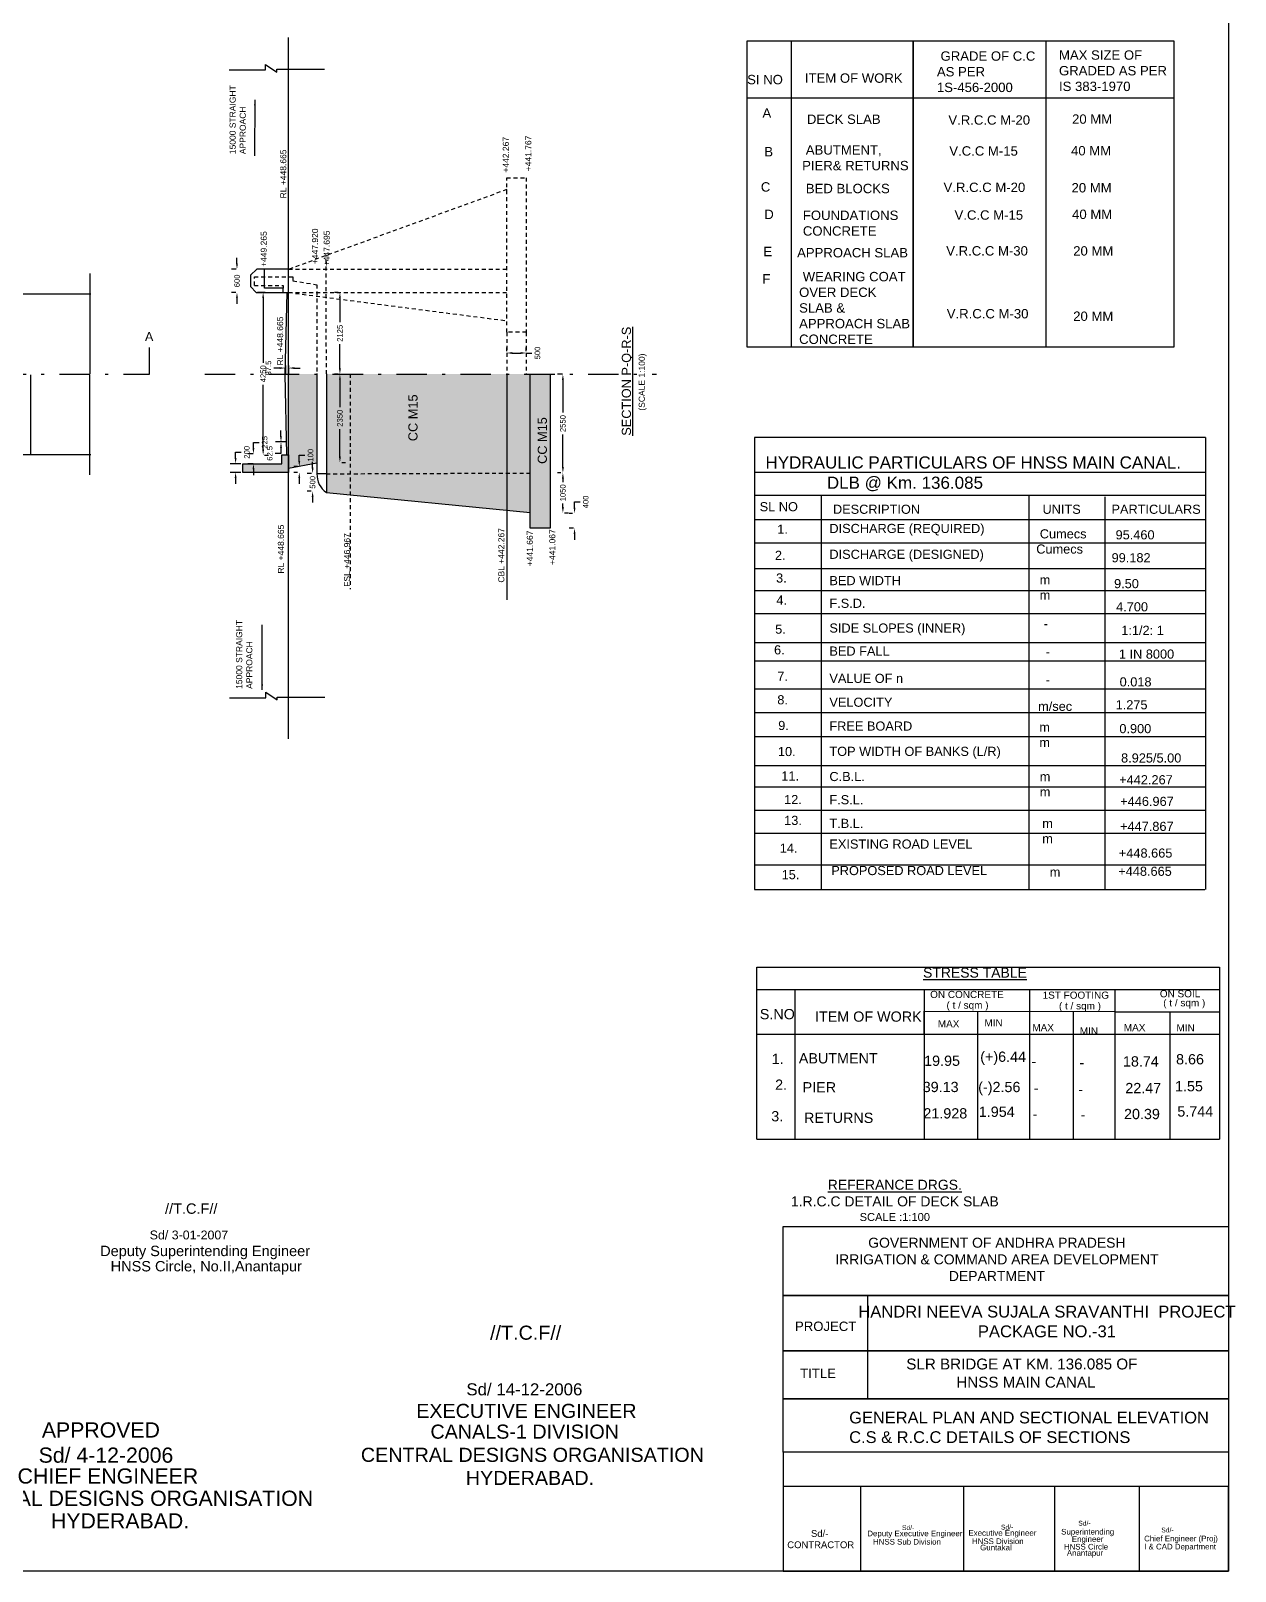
# Model space of a CAD drawing. Header units: inches. Extents: x 326 to 450, y 282 to 479.
# Drawn here: x 392.3 to 431.9, y 282.5 to 333.1 of the extents above; entities that cross this region are included whole.
import ezdxf

# ---------------------------------------------------------------- set-up
doc = ezdxf.new("R2010")
doc.units = ezdxf.units.IN
doc.header["$MEASUREMENT"] = 0
doc.linetypes.add('DASHDOT', pattern=[1, 0.5, -0.25, 0, -0.25])
doc.linetypes.add('HIDDEN', pattern=[9.525, 6.35, -3.175])
for name, color, linetype in [('DIMENSION', 7, 'Continuous'), ('DRAWING', 7, 'Continuous'), ('HATCH', 7, 'Continuous'), ('TEXT', 7, 'Continuous')]:
    doc.layers.add(name, color=color, linetype=linetype)
doc.styles.get("Standard").update_dxf_attribs({"font": 'arial.ttf'})
doc.dimstyles.get("Standard").update_dxf_attribs({"dimtxt": 0.18, "dimasz": 0.1875, "dimexe": 0.18, "dimexo": 0.0625, "dimgap": 0.09, "dimtad": 0, "dimtih": 1, "dimtoh": 1, "dimdec": 4, "dimzin": 0, "dimdsep": 46, "dimtxsty": 'Standard', "dimcen": 0.09, "dimadec": 0, "dimazin": 0, "dimtfac": 1, "dimtdec": 4, "dimtofl": 0, "dimtmove": 0, "dimatfit": 3, "dimfxl": 1, "dimtolj": 1, "dimtzin": 0, "dimarcsym": 0})

# ---------------------------------------------------------------- blocks, each defined once
blk = doc.blocks.new('*D55')
at = {"layer": 'Defpoints', "color": 0, "ltscale": 0.02, "transparency": 16777216}
for p in [(409.821, 318.608), (409.821, 318.608), (409.813, 317.292)]:
    blk.add_point(p, dxfattribs=at)
at = {"layer": 'DIMENSION', "color": 0, "lineweight": -2, "ltscale": 0.02, "transparency": 16777216}
for p, q in [((409.759, 318.608), (409.641, 318.608)), ((409.821, 318.42), (409.821, 318.3)), ((409.821, 317.479), (409.821, 317.6)), ((409.876, 317.292), (410.001, 317.292))]:
    blk.add_line(p, q, dxfattribs=at)
at = {"layer": 'DIMENSION', "color": 0, "ltscale": 0.02, "transparency": 16777216}
for points in [[(409.79, 318.42), (409.853, 318.42), (409.821, 318.608)], [(409.79, 317.479), (409.853, 317.479), (409.821, 317.292)]]:
    blk.add_solid(points, dxfattribs=at)
at = {"layer": 'DIMENSION', "color": 0, "ltscale": 0.02, "transparency": 16777216, "insert": (409.821, 317.95), "char_height": 0.18, "attachment_point": 5, "rotation": 90}
blk.add_mtext('\\A1;1050', dxfattribs=at)
blk = doc.blocks.new('*D56')
at = {"layer": 'Defpoints', "color": 0, "ltscale": 0.02, "transparency": 16777216}
for p in [(409.821, 321.848), (409.871, 321.848), (409.821, 318.608)]:
    blk.add_point(p, dxfattribs=at)
at = {"layer": 'DIMENSION', "color": 0, "lineweight": -2, "ltscale": 0.02, "transparency": 16777216}
for p, q in [((409.809, 321.848), (409.641, 321.848)), ((409.821, 321.66), (409.821, 320.588)), ((409.821, 318.795), (409.821, 319.868)), ((409.759, 318.608), (409.641, 318.608))]:
    blk.add_line(p, q, dxfattribs=at)
at = {"layer": 'DIMENSION', "color": 0, "ltscale": 0.02, "transparency": 16777216}
for points in [[(409.79, 321.66), (409.853, 321.66), (409.821, 321.848)], [(409.79, 318.795), (409.853, 318.795), (409.821, 318.608)]]:
    blk.add_solid(points, dxfattribs=at)
at = {"layer": 'DIMENSION', "color": 0, "ltscale": 0.02, "transparency": 16777216, "insert": (409.821, 320.228), "char_height": 0.18, "attachment_point": 5, "rotation": 90}
blk.add_mtext('\\A1;2550', dxfattribs=at)
blk = doc.blocks.new('*D57')
at = {"layer": 'Defpoints', "color": 0, "ltscale": 0.02, "transparency": 16777216}
for p in [(410.204, 317.275), (410.204, 317.275), (410.229, 316.784)]:
    blk.add_point(p, dxfattribs=at)
at = {"layer": 'DIMENSION', "color": 0, "lineweight": -2, "ltscale": 0.02, "transparency": 16777216}
for p, q in [((410.142, 317.275), (410.024, 317.275)), ((410.204, 317.462), (410.204, 317.65)), ((410.204, 317.65), (410.392, 317.65)), ((410.167, 316.784), (410.024, 316.784)), ((410.204, 316.597), (410.204, 316.409))]:
    blk.add_line(p, q, dxfattribs=at)
at = {"layer": 'DIMENSION', "color": 0, "ltscale": 0.02, "transparency": 16777216}
for points in [[(410.173, 317.462), (410.235, 317.462), (410.204, 317.275)], [(410.173, 316.597), (410.235, 316.597), (410.204, 316.784)]]:
    blk.add_solid(points, dxfattribs=at)
at = {"layer": 'DIMENSION', "color": 0, "ltscale": 0.02, "transparency": 16777216, "insert": (410.573, 317.65), "char_height": 0.18, "attachment_point": 5, "rotation": 90}
blk.add_mtext('\\A1;400', dxfattribs=at)
blk = doc.blocks.new('*D61')
at = {"layer": 'Defpoints', "color": 0, "ltscale": 0.02, "transparency": 16777216}
for p in [(407.975, 322.549), (408.617, 322.549), (408.617, 322.549)]:
    blk.add_point(p, dxfattribs=at)
at = {"layer": 'DIMENSION', "color": 0, "lineweight": -2, "ltscale": 0.02, "transparency": 16777216}
for p, q in [((407.975, 322.611), (407.975, 322.729)), ((408.163, 322.549), (408.43, 322.549)), ((408.617, 322.611), (408.617, 322.729)), ((408.617, 322.549), (408.805, 322.549))]:
    blk.add_line(p, q, dxfattribs=at)
at = {"layer": 'DIMENSION', "color": 0, "ltscale": 0.02, "transparency": 16777216}
for points in [[(408.163, 322.58), (408.163, 322.518), (407.975, 322.549)], [(408.43, 322.58), (408.43, 322.518), (408.617, 322.549)]]:
    blk.add_solid(points, dxfattribs=at)
at = {"layer": 'DIMENSION', "color": 0, "ltscale": 0.02, "transparency": 16777216, "insert": (408.986, 322.549), "char_height": 0.18, "attachment_point": 5, "rotation": 90}
blk.add_mtext('\\A1;500', dxfattribs=at)
blk = doc.blocks.new('*D62')
at = {"layer": 'Defpoints', "color": 0, "ltscale": 0.02, "transparency": 16777216}
for p in [(402.491, 324.54), (402.491, 324.54), (402.491, 321.856)]:
    blk.add_point(p, dxfattribs=at)
at = {"layer": 'DIMENSION', "color": 0, "lineweight": -2, "ltscale": 0.02, "transparency": 16777216}
for p, q in [((402.429, 324.54), (402.311, 324.54)), ((402.491, 324.353), (402.491, 323.559)), ((402.491, 322.043), (402.491, 322.837)), ((402.429, 321.856), (402.311, 321.856))]:
    blk.add_line(p, q, dxfattribs=at)
at = {"layer": 'DIMENSION', "color": 0, "ltscale": 0.02, "transparency": 16777216}
for points in [[(402.46, 324.353), (402.522, 324.353), (402.491, 324.54)], [(402.46, 322.043), (402.522, 322.043), (402.491, 321.856)]]:
    blk.add_solid(points, dxfattribs=at)
at = {"layer": 'DIMENSION', "color": 0, "ltscale": 0.02, "transparency": 16777216, "insert": (402.491, 323.198), "char_height": 0.18, "attachment_point": 5, "rotation": 90}
blk.add_mtext('\\A1;2125', dxfattribs=at)
blk = doc.blocks.new('*D58')
at = {"layer": 'Defpoints', "color": 0, "ltscale": 0.02, "transparency": 16777216}
for p in [(402.491, 321.856), (402.491, 321.856), (402.49, 318.951)]:
    blk.add_point(p, dxfattribs=at)
at = {"layer": 'DIMENSION', "color": 0, "lineweight": -2, "ltscale": 0.02, "transparency": 16777216}
for p, q in [((402.429, 321.856), (402.311, 321.856)), ((402.491, 321.668), (402.491, 320.763)), ((402.491, 319.138), (402.491, 320.043)), ((402.553, 318.951), (402.671, 318.951))]:
    blk.add_line(p, q, dxfattribs=at)
at = {"layer": 'DIMENSION', "color": 0, "ltscale": 0.02, "transparency": 16777216}
for points in [[(402.46, 321.668), (402.522, 321.668), (402.491, 321.856)], [(402.46, 319.138), (402.522, 319.138), (402.491, 318.951)]]:
    blk.add_solid(points, dxfattribs=at)
at = {"layer": 'DIMENSION', "color": 0, "ltscale": 0.02, "transparency": 16777216, "insert": (402.491, 320.403), "char_height": 0.18, "attachment_point": 5, "rotation": 90}
blk.add_mtext('\\A1;2350', dxfattribs=at)
blk = doc.blocks.new('*D59')
at = {"layer": 'Defpoints', "color": 0, "ltscale": 0.02, "transparency": 16777216}
for p in [(401.593, 318.591), (401.616, 318.591), (401.61, 318.002)]:
    blk.add_point(p, dxfattribs=at)
at = {"layer": 'DIMENSION', "color": 0, "lineweight": -2, "ltscale": 0.02, "transparency": 16777216}
for p, q in [((401.593, 318.779), (401.593, 318.966)), ((401.554, 318.591), (401.413, 318.591)), ((401.548, 318.002), (401.413, 318.002)), ((401.593, 317.814), (401.593, 317.627))]:
    blk.add_line(p, q, dxfattribs=at)
at = {"layer": 'DIMENSION', "color": 0, "ltscale": 0.02, "transparency": 16777216}
for points in [[(401.562, 318.779), (401.624, 318.779), (401.593, 318.591)], [(401.562, 317.814), (401.624, 317.814), (401.593, 318.002)]]:
    blk.add_solid(points, dxfattribs=at)
at = {"layer": 'DIMENSION', "color": 0, "ltscale": 0.02, "transparency": 16777216, "insert": (401.593, 318.296), "char_height": 0.18, "attachment_point": 5, "rotation": 90}
blk.add_mtext('\\A1;500', dxfattribs=at)
blk = doc.blocks.new('*D63')
at = {"layer": 'Defpoints', "color": 0, "ltscale": 0.02, "transparency": 16777216}
for p in [(401.155, 318.811), (401.155, 318.811), (401.155, 318.623)]:
    blk.add_point(p, dxfattribs=at)
at = {"layer": 'DIMENSION', "color": 0, "lineweight": -2, "ltscale": 0.02, "transparency": 16777216}
for p, q in [((401.155, 318.998), (401.155, 319.186)), ((401.155, 319.186), (401.343, 319.186)), ((401.093, 318.811), (400.975, 318.811)), ((401.093, 318.623), (400.975, 318.623)), ((401.155, 318.436), (401.155, 318.248))]:
    blk.add_line(p, q, dxfattribs=at)
at = {"layer": 'DIMENSION', "color": 0, "ltscale": 0.02, "transparency": 16777216}
for points in [[(401.124, 318.998), (401.186, 318.998), (401.155, 318.811)], [(401.124, 318.436), (401.186, 318.436), (401.155, 318.623)]]:
    blk.add_solid(points, dxfattribs=at)
at = {"layer": 'DIMENSION', "color": 0, "ltscale": 0.02, "transparency": 16777216, "insert": (401.525, 319.186), "char_height": 0.18, "attachment_point": 5, "rotation": 90}
blk.add_mtext('\\A1;100', dxfattribs=at)
blk = doc.blocks.new('*D64')
at = {"layer": 'Defpoints', "color": 0, "ltscale": 0.02, "transparency": 16777216}
for p in [(399.648, 319.234), (399.699, 319.234), (399.706, 318.909)]:
    blk.add_point(p, dxfattribs=at)
at = {"layer": 'DIMENSION', "color": 0, "lineweight": -2, "ltscale": 0.02, "transparency": 16777216}
for p, q in [((399.636, 319.234), (399.468, 319.234)), ((399.648, 319.422), (399.648, 319.609)), ((399.648, 319.609), (399.836, 319.609)), ((399.643, 318.909), (399.468, 318.909)), ((399.648, 318.721), (399.648, 318.534))]:
    blk.add_line(p, q, dxfattribs=at)
at = {"layer": 'DIMENSION', "color": 0, "ltscale": 0.02, "transparency": 16777216}
for points in [[(399.617, 319.422), (399.679, 319.422), (399.648, 319.234)], [(399.617, 318.721), (399.679, 318.721), (399.648, 318.909)]]:
    blk.add_solid(points, dxfattribs=at)
at = {"layer": 'DIMENSION', "color": 0, "ltscale": 0.02, "transparency": 16777216, "insert": (400.017, 319.609), "char_height": 0.18, "attachment_point": 5, "rotation": 90}
blk.add_mtext('\\A1;225', dxfattribs=at)
blk = doc.blocks.new('*D65')
at = {"layer": 'Defpoints', "color": 0, "ltscale": 0.02, "transparency": 16777216}
for p in [(399.062, 318.909), (399.299, 318.909), (399.299, 318.623)]:
    blk.add_point(p, dxfattribs=at)
at = {"layer": 'DIMENSION', "color": 0, "lineweight": -2, "ltscale": 0.02, "transparency": 16777216}
for p, q in [((399.062, 319.096), (399.062, 319.284)), ((399.062, 319.284), (399.249, 319.284)), ((399.236, 318.909), (398.882, 318.909)), ((399.236, 318.623), (398.882, 318.623)), ((399.062, 318.436), (399.062, 318.248))]:
    blk.add_line(p, q, dxfattribs=at)
at = {"layer": 'DIMENSION', "color": 0, "ltscale": 0.02, "transparency": 16777216}
for points in [[(399.031, 319.096), (399.093, 319.096), (399.062, 318.909)], [(399.031, 318.436), (399.093, 318.436), (399.062, 318.623)]]:
    blk.add_solid(points, dxfattribs=at)
at = {"layer": 'DIMENSION', "color": 0, "ltscale": 0.02, "transparency": 16777216, "insert": (399.431, 319.284), "char_height": 0.18, "attachment_point": 5, "rotation": 90}
blk.add_mtext('\\A1;200', dxfattribs=at)
blk = doc.blocks.new('*D66')
at = {"layer": 'Defpoints', "color": 0, "ltscale": 0.02, "transparency": 16777216}
for p in [(399.967, 324.54), (400.101, 324.54), (399.946, 319.192)]:
    blk.add_point(p, dxfattribs=at)
at = {"layer": 'DIMENSION', "color": 0, "lineweight": -2, "ltscale": 0.02, "transparency": 16777216}
for p, q in [((400.038, 324.54), (399.787, 324.54)), ((399.967, 324.353), (399.967, 322.228)), ((399.967, 319.379), (399.967, 321.504)), ((400.008, 319.192), (400.147, 319.192))]:
    blk.add_line(p, q, dxfattribs=at)
at = {"layer": 'DIMENSION', "color": 0, "ltscale": 0.02, "transparency": 16777216}
for points in [[(399.936, 324.353), (399.999, 324.353), (399.967, 324.54)], [(399.936, 319.379), (399.999, 319.379), (399.967, 319.192)]]:
    blk.add_solid(points, dxfattribs=at)
at = {"layer": 'DIMENSION', "color": 0, "ltscale": 0.02, "transparency": 16777216, "insert": (399.967, 321.866), "char_height": 0.18, "attachment_point": 5, "rotation": 90}
blk.add_mtext('\\A1;4250', dxfattribs=at)
blk = doc.blocks.new('*D60')
at = {"layer": 'Defpoints', "color": 0, "ltscale": 0.02, "transparency": 16777216}
for p in [(399.107, 325.302), (399.147, 325.302), (399.131, 324.54)]:
    blk.add_point(p, dxfattribs=at)
at = {"layer": 'DIMENSION', "color": 0, "lineweight": -2, "ltscale": 0.02, "transparency": 16777216}
for p, q in [((399.085, 325.302), (398.927, 325.302)), ((399.107, 325.49), (399.107, 325.677)), ((399.069, 324.54), (398.927, 324.54)), ((399.107, 324.353), (399.107, 324.165))]:
    blk.add_line(p, q, dxfattribs=at)
at = {"layer": 'DIMENSION', "color": 0, "ltscale": 0.02, "transparency": 16777216}
for points in [[(399.076, 325.49), (399.138, 325.49), (399.107, 325.302)], [(399.076, 324.353), (399.138, 324.353), (399.107, 324.54)]]:
    blk.add_solid(points, dxfattribs=at)
at = {"layer": 'DIMENSION', "color": 0, "ltscale": 0.02, "transparency": 16777216, "insert": (399.107, 324.921), "char_height": 0.18, "attachment_point": 5, "rotation": 90}
blk.add_mtext('\\A1;600', dxfattribs=at)
blk = doc.blocks.new('*D67')
at = {"layer": 'Defpoints', "color": 0, "ltscale": 0.02, "transparency": 16777216}
for p in [(400.554, 319.624), (400.737, 319.624), (400.805, 319.625)]:
    blk.add_point(p, dxfattribs=at)
at = {"layer": 'DIMENSION', "color": 0, "lineweight": -2, "ltscale": 0.02, "transparency": 16777216}
for p, q in [((400.554, 319.812), (400.554, 320)), ((400.554, 319.249), (400.366, 319.249)), ((400.742, 319.625), (400.374, 319.625)), ((400.675, 319.624), (400.374, 319.624)), ((400.554, 319.436), (400.554, 319.249))]:
    blk.add_line(p, q, dxfattribs=at)
at = {"layer": 'DIMENSION', "color": 0, "ltscale": 0.02, "transparency": 16777216}
for points in [[(400.523, 319.812), (400.585, 319.812), (400.554, 319.625)], [(400.523, 319.436), (400.585, 319.436), (400.554, 319.624)]]:
    blk.add_solid(points, dxfattribs=at)
at = {"layer": 'DIMENSION', "color": 0, "ltscale": 0.02, "transparency": 16777216, "insert": (400.184, 319.249), "char_height": 0.18, "attachment_point": 5, "rotation": 90}
blk.add_mtext('\\A1;62.5', dxfattribs=at)
blk = doc.blocks.new('*D68')
at = {"layer": 'Defpoints', "color": 0, "ltscale": 0.02, "transparency": 16777216}
for p in [(400.699, 322.198), (400.699, 322.054), (400.805, 322.205)]:
    blk.add_point(p, dxfattribs=at)
at = {"layer": 'DIMENSION', "color": 0, "lineweight": -2, "ltscale": 0.02, "transparency": 16777216}
for p, q in [((400.511, 322.054), (400.324, 322.054)), ((400.699, 322.136), (400.699, 321.874)), ((400.805, 322.143), (400.805, 321.874)), ((400.992, 322.054), (401.18, 322.054))]:
    blk.add_line(p, q, dxfattribs=at)
at = {"layer": 'DIMENSION', "color": 0, "ltscale": 0.02, "transparency": 16777216}
for points in [[(400.511, 322.085), (400.511, 322.023), (400.699, 322.054)], [(400.992, 322.085), (400.992, 322.023), (400.805, 322.054)]]:
    blk.add_solid(points, dxfattribs=at)
at = {"layer": 'DIMENSION', "color": 0, "ltscale": 0.02, "transparency": 16777216, "insert": (400.142, 322.054), "char_height": 0.18, "attachment_point": 5, "rotation": 90}
blk.add_mtext('\\A1;87.5', dxfattribs=at)

msp = doc.modelspace()

# ---------------------------------------------------------------- hatches: boundary and pattern name
at = {"layer": 'HATCH', "ltscale": 0.02}
h = msp.add_hatch(dxfattribs=at)
h.set_pattern_fill('AR-CONC', color=0, scale=0.05, angle=90, style=0)
h.set_pattern_definition([(140, (738.67106, -425.21562), (0.03137607, 0.35863009), [0.0375, -0.4125]), (85, (738.67106, -425.2156), (-0.37609607, -0.06937567), [0.03, -0.33]), (190.4514, (738.67368, -425.18573), (-0.34471977, 0.28925469), [0.0318701, -0.35057106]), (136.1842, (738.57106, -425.2156), (0.0827595, 0.53362052), [0.05625, -0.61875]), (186.6356, (738.57796, -425.17115), (-0.48705894, 0.46733135), [0.04780514, -0.5258565]), (81.1842, (738.57106, -425.2156), (-0.4870593, 0.46733097), [0.045, -0.495]), (111, (738.59606, -425.16562), (0.20130945, 0.29845353), [0.0375, -0.4125]), (56, (738.59606, -425.1656), (-0.36257502, 0.12165767), [0.03, -0.33]), (161.4514, (738.61284, -425.14074), (-0.16126525, 0.42011131), [0.0318701, -0.35057106]), (127.5, (738.67106, -425.21562), (-0.166446927, 0.006079928), [0, -0.326, 0, -0.335, 0, -0.33125]), (97.5, (738.67106, -425.21562), (-0.197205856, 0.13153477), [0, -0.191, 0, -0.3185, 0, -0.12625]), (57.5, (738.67106, -425.32712), (0.011277436, 0.266911218), [0, -0.125, 0, -0.39, 0, -0.5175]), (47.5, (738.67106, -425.37712), (-0.05005249, 0.291593085), [0, -0.1625, 0, -0.259, 0, -0.3675])])
h.paths.add_polyline_path([(400.80456, 321.85587), (400.80456, 318.766), (401.73329, 318.93934), (401.73329, 321.85587)])
h.paths.add_polyline_path([(400.58336, 319.20384), (400.58336, 318.90863), (399.29882, 318.90863), (399.29882, 318.62337), (400.80456, 318.62337), (400.80456, 318.90863), (400.80456, 319.20384)])
h.paths.add_polyline_path([(402.04508, 321.85587), (402.04508, 318.57574), (402.83194, 318.57882), (402.83194, 321.85587)])
h.paths.add_polyline_path([(402.83194, 321.85587), (402.83194, 318.57882), (407.97543, 318.59893), (407.97543, 321.85587)])
h.paths.add_polyline_path([(402.83194, 318.57882), (402.83194, 317.88114), (407.97543, 317.37446), (407.97543, 318.59893)])
h.paths.add_polyline_path([(402.04508, 318.57574), (402.04508, 317.95865), (402.83194, 317.88114), (402.83194, 318.57882)])
h.paths.add_polyline_path([(407.97543, 318.59893), (407.97543, 317.37446), (408.74677, 317.29847), (408.74677, 318.60195)])
h.paths.add_polyline_path([(407.97543, 321.85587), (407.97543, 318.59893), (408.74677, 318.60195), (408.74677, 321.85587)])
h.paths.add_polyline_path([(408.74677, 321.85103), (408.74677, 316.78414), (409.40302, 316.78414), (409.40302, 321.85103)])
h.paths.add_polyline_path([(404.66647, 319.61179), (404.66783, 321.26117), (405.12826, 321.2608), (405.12691, 319.61141)], flags=24)
h.paths.add_polyline_path([(408.91865, 318.86404), (408.92, 320.51343), (409.38044, 320.51305), (409.37909, 318.86366)], flags=24)

# ---------------------------------------------------------------- linework, layer by layer
at = {"layer": 'DIMENSION', "ltscale": 0.02}
for points in [[(415.87846, 332.81895), (429.90863, 332.81895), (429.90863, 322.74442), (415.87846, 322.74442)], [(417.33175, 332.81895), (421.3315, 332.81895), (421.3315, 322.74442), (417.33175, 322.74442)], [(421.3315, 332.81895), (425.69553, 332.81895), (425.69553, 322.74442), (421.3315, 322.74442)], [(415.87846, 330.93858), (429.90863, 330.93858), (429.90863, 322.74442), (415.87846, 322.74442)]]:
    msp.add_lwpolyline(points, close=True, dxfattribs=at)
at = {"layer": 'DRAWING', "ltscale": 0.02}
for points in [[(400.80456, 309.86267), (400.80456, 332.92909)], [(398.85004, 331.86009), (400.04206, 331.86009), (400.04206, 332.03611), (400.4193, 331.78714), (400.4193, 331.88157), (401.98545, 331.88157)], [(399.55454, 325.1079), (399.76211, 325.30205)], [(399.73768, 324.54006), (400.80456, 324.54006), (400.80456, 325.30205), (399.76211, 325.30205)], [(400.62357, 324.54006), (400.62357, 324.67957), (400.00935, 324.67957), (400.00935, 325.30205)], [(394.26473, 325.16876), (394.26473, 321.86258)], [(399.55454, 325.1079), (399.55454, 324.73722)], [(390.95811, 324.49274), (394.30001, 324.49274)], [(399.73768, 324.54006), (399.55454, 324.73722)], [(400.74542, 319.20384), (400.69357, 321.85587), (400.76195, 324.54006)], [(392.33001, 319.21485), (392.33001, 321.83204)], [(394.26473, 318.53884), (394.26473, 321.84501)], [(401.73329, 321.87062), (401.73329, 318.57574)], [(402.04508, 321.85904), (402.04508, 318.57552), (401.73329, 318.57574)], [(407.97543, 321.86444), (407.97543, 314.43445)], [(390.95811, 319.21485), (394.30001, 319.21485)], [(400.58336, 318.90863), (400.58336, 319.20384), (400.80456, 319.20384), (400.80456, 318.90863)], [(400.80456, 318.90863), (400.80456, 318.62337), (399.29882, 318.62337), (399.29882, 318.90863), (400.58336, 318.90863)], [(400.80456, 318.766), (401.73329, 318.93934)], [(402.04508, 318.57552), (402.04508, 317.95865), (408.74677, 317.29847)], [(398.85969, 311.21247), (400.0517, 311.21247), (400.0517, 311.38849), (400.42894, 311.13952), (400.42894, 311.23395), (401.99509, 311.23395)]]:
    msp.add_lwpolyline(points, dxfattribs=at)
at = {"layer": 'DRAWING', "linetype": 'HIDDEN', "ltscale": 0.02}
msp.add_lwpolyline([(407.97543, 323.23344), (407.97543, 328.31285), (408.61702, 328.31285), (408.61702, 323.23344)], close=True, dxfattribs=at)
for points in [[(407.97543, 327.92287), (400.80456, 325.30205)], [(400.80456, 325.30205), (407.97543, 325.30205)], [(402.04508, 321.85904), (402.04284, 325.75462)], [(399.6778, 324.77251), (399.6778, 325.05793), (400.94767, 325.05793), (400.94767, 324.92315), (401.73329, 324.79543), (401.73329, 321.87062)], [(399.6778, 324.77251), (400.62357, 324.77251), (400.62357, 324.67957)], [(400.80456, 324.54006), (407.98169, 324.54006)], [(400.80456, 324.54006), (407.97543, 323.60985)], [(407.97543, 323.23344), (407.97543, 321.86444)], [(408.61702, 323.23344), (408.61702, 321.86444)], [(402.83194, 321.85587), (402.83194, 314.78225)], [(402.04508, 318.57574), (408.74677, 318.60195)]]:
    msp.add_lwpolyline(points, dxfattribs=at)
at = {"layer": 'DRAWING', "linetype": 'DASHDOT', "ltscale": 2}
for points in [[(326.07146, 322.31462), (326.07146, 321.8538), (396.2285, 321.8538), (396.2285, 322.73088)], [(398.05243, 321.85587), (412.89636, 321.85587)]]:
    msp.add_lwpolyline(points, dxfattribs=at)
at = {"layer": 'DRAWING', "ltscale": 0.02}
msp.add_lwpolyline([(408.74677, 316.78414), (408.74677, 321.85103), (409.40302, 321.85103), (409.40302, 316.78414)], close=True, dxfattribs=at)
msp.add_arc((402.48584, 318.56866), 0.75258, 179.460864, 234.149485, dxfattribs=at)
at = {"layer": 'HATCH', "ltscale": 0.02}
for points in [[(416.19395, 302.35052), (431.4056, 302.35052)], [(425.16399, 301.6191), (425.16399, 296.69278)], [(427.9648, 301.6191), (427.9648, 296.69278)], [(427.9648, 301.6191), (427.9648, 296.69278)], [(423.45312, 300.90283), (423.45312, 296.69278)], [(426.59933, 300.89147), (426.59933, 296.69503)], [(429.77252, 300.87941), (429.77252, 296.69278)], [(416.19395, 296.69278), (427.9648, 296.69278)], [(427.9648, 296.69278), (431.4056, 296.69278)], [(417.06566, 286.39645), (417.06566, 285.26902)]]:
    msp.add_lwpolyline(points, dxfattribs=at)
at = {"layer": 'TEXT', "ltscale": 0.02}
for points in [[(325.59584, 356.84996), (431.69822, 356.84996), (431.69822, 282.48208), (325.59584, 282.48208)], [(417.06566, 293.82287), (431.69822, 293.82287), (431.69822, 291.55099), (417.06566, 291.55099)], [(417.06566, 291.55099), (431.69822, 291.55099), (431.69822, 289.72644), (417.06566, 289.72644)], [(417.06566, 291.55099), (419.83717, 291.55099), (419.83717, 288.15247), (417.06566, 288.15247)], [(417.06566, 289.72644), (431.69822, 289.72644), (431.69822, 288.15247), (417.06566, 288.15247)], [(417.06566, 288.15247), (431.69822, 288.15247), (431.69822, 286.39645), (417.06566, 286.39645)], [(417.06566, 282.48208), (431.69822, 282.48208), (431.69822, 285.26902), (417.06566, 285.26902)]]:
    msp.add_lwpolyline(points, close=True, dxfattribs=at)
for points in [[(430.94501, 319.76996), (416.12251, 319.76996), (416.12251, 304.89984)], [(430.94501, 319.76996), (430.94501, 304.89984)], [(416.12251, 318.63042), (430.94329, 318.63042)], [(416.12251, 317.87608), (430.94216, 317.87608)], [(418.30789, 317.87608), (418.30789, 304.89984)], [(425.14025, 317.87608), (425.14025, 304.89984)], [(427.63373, 317.81457), (427.63373, 304.89984)], [(416.12251, 317.07018), (430.94095, 317.07018)], [(416.12251, 316.30784), (430.9398, 316.30784)], [(416.12251, 315.4584), (430.93853, 315.4584)], [(416.12251, 314.73964), (430.93745, 314.73964)], [(416.12251, 313.97729), (430.9363, 313.97729)], [(416.12251, 313.03271), (430.93488, 313.03271)], [(416.12251, 312.42286), (430.93396, 312.42286)], [(416.12251, 311.50806), (430.93259, 311.50806)], [(416.12251, 310.72393), (430.93141, 310.72393)], [(416.12251, 309.93981), (430.93023, 309.93981)], [(416.12251, 308.97678), (430.92878, 308.97678)], [(416.12251, 308.27979), (430.92773, 308.27979)], [(416.12251, 307.51745), (430.92659, 307.51745)], [(416.12251, 306.75514), (430.92544, 306.75514)], [(416.12251, 305.71698), (430.92388, 305.71698)], [(416.12251, 304.89984), (430.92265, 304.89984)], [(416.19395, 296.69278), (416.19395, 302.35052)], [(417.19686, 302.35052), (431.40794, 302.35052)], [(431.4056, 302.35052), (431.4056, 302.35052), (431.4056, 296.69278)], [(427.9648, 300.13215), (416.19395, 300.13215), (416.19395, 301.6191), (427.9648, 301.6191)], [(417.45203, 296.69278), (417.45203, 301.6191), (421.69583, 301.6191), (421.69583, 296.69278)], [(427.9648, 301.6191), (431.4056, 301.6191), (431.4056, 300.13215), (427.9648, 300.13215)], [(427.9648, 300.13215), (421.69583, 300.13215), (421.69583, 300.90283), (427.9648, 300.88831)], [(427.9648, 300.88359), (431.4056, 300.87562), (431.4056, 300.13215), (427.9648, 300.13215)], [(419.60856, 285.26902), (419.60856, 282.48208)], [(422.99147, 285.26902), (422.99147, 282.48208)], [(425.98361, 285.26902), (425.98361, 282.48208)], [(428.76826, 285.26902), (428.76826, 282.48208)]]:
    msp.add_lwpolyline(points, dxfattribs=at)

# ---------------------------------------------------------------- texts
at = {"layer": 'DIMENSION', "attachment_point": 1}
for s, insert, char_height, width in [(' GRADE OF C.C AS PER 1S-456-2000', (422.11659, 332.47049), 0.3089596, 3.3756143), ('MAX SIZE OF GRADED AS PER IS 383-1970', (426.13004, 332.50394), 0.3089596, 3.9553044), ('SI NO', (415.87846, 331.69647), 0.30896, 1.1929612), (' ITEM OF WORK', (417.65696, 331.74542), 0.3089596, 3.4985561), (' \\P  A ', (416.14171, 331.11445), 0.30896, 2.6988229), (' DECK SLAB', (417.72366, 330.39255), 0.30896, 2.6457139), ('V.R.C.C M-20', (422.49361, 330.36703), 0.3089596, 2.7249349), ('20 MM', (426.55988, 330.39682), 0.30896, 1.3379045), ('B ', (416.44229, 329.32443), 0.30896, 1.9856132), (' ABUTMENT, PIER& RETURNS', (417.68702, 329.38314), 0.3089596, 3.5027273), (' V.C.C M-15', (422.40442, 329.34922), 0.3089596, 2.3996422), ('40 MM', (426.52627, 329.35723), 0.30896, 1.3379045), ('C ', (416.32824, 328.16623), 0.30896, 1.5680436), (' BED BLOCKS ', (417.68882, 328.11349), 0.3089596, 2.9986676), ('V.R.C.C M-20', (422.33516, 328.15307), 0.3089596, 2.7249349), ('20 MM', (426.54204, 328.13899), 0.30896, 1.3379045), ('D ', (416.44229, 327.26332), 0.30896, 1.1024546), ('FOUNDATIONS CONCRETE', (417.70969, 327.23262), 0.3089596, 3.2458075), (' V.C.C M-15', (422.57686, 327.24148), 0.3089596, 2.3996422), ('40 MM', (426.56125, 327.26591), 0.30896, 1.3379045), ('E ', (416.41173, 326.04229), 0.30896, 0.6483725), (' APPROACH SLAB', (417.40044, 326.0027), 0.3089596, 3.9300668), ('V.R.C.C M-30', (422.42269, 326.06343), 0.3089596, 2.7249349), ('20 MM', (426.59746, 326.06178), 0.30896, 1.3379045), ('F', (416.38032, 325.14327), 0.30896, 0.2188534), (' WEARING COAT OVER DECK SLAB & APPROACH SLAB CONCRETE ', (417.58667, 325.21615), 0.3089596, 3.6747371), ('V.R.C.C M-30', (422.44053, 323.99572), 0.3089596, 2.7249349), ('20 MM', (426.59718, 323.91408), 0.30896, 1.3379045)]:
    msp.add_mtext(s, dxfattribs=dict(at, insert=insert, char_height=char_height, width=width))
at = {"layer": 'TEXT'}
for s, height, p in [('A', 0.3, (396.07984, 322.939)), ('%%USTRESS TABLE', 0.3280743, (421.66127, 302.00487)), ('ON CONCRETE', 0.2343388, (421.89466, 301.3347)), ('1ST FOOTING', 0.2343388, (425.59172, 301.31093)), ('ON SOIL', 0.234339, (429.44541, 301.35858)), ('S.NO', 0.337448, (416.29464, 300.63622)), ('( t / sqm )', 0.2343388, (422.4317, 300.98341)), ('( t / sqm )', 0.2343388, (426.12876, 300.95965)), ('( t / sqm )', 0.2343388, (429.55791, 301.06003)), ('ITEM OF WORK', 0.3374478, (418.10723, 300.55502)), ('MAX ', 0.234339, (422.14692, 300.36753)), ('MIN ', 0.234339, (423.67761, 300.4004)), ('MAX ', 0.234339, (425.25449, 300.24295)), ('MAX ', 0.234339, (428.26132, 300.24295)), ('MIN ', 0.234339, (429.99266, 300.23698)), ('MIN ', 0.234339, (426.81447, 300.13215)), ('1.', 0.337448, (416.68362, 299.16294)), ('ABUTMENT', 0.337448, (417.57706, 299.18307)), ('19.95', 0.337448, (421.69583, 299.10241)), ('(+)6.44', 0.337448, (423.54092, 299.23509)), ('8.66', 0.337448, (429.97869, 299.15154)), ('-', 0.33745, (425.22512, 299.08137)), ('-', 0.33745, (426.80049, 299.04671)), ('18.74', 0.337448, (428.23195, 299.08137)), ('2.', 0.337448, (416.79752, 298.31519)), ('PIER', 0.337448, (417.70199, 298.22972)), ('39.13', 0.337448, (421.64967, 298.23986)), ('(-)2.56', 0.337448, (423.47423, 298.23856)), ('22.47', 0.337448, (428.30931, 298.20445)), ('1.55', 0.337448, (429.94375, 298.26441)), ('-', 0.33745, (425.30248, 298.20445)), ('-', 0.33745, (426.76556, 298.15958)), ('3.', 0.337448, (416.67097, 297.27649)), ('RETURNS ', 0.337448, (417.74721, 297.22583)), ('21.928', 0.337448, (421.67148, 297.37247)), ('1.954', 0.337448, (423.49361, 297.42522)), ('-', 0.33745, (425.26048, 297.35038)), ('-', 0.33745, (426.84169, 297.32999)), ('20.39', 0.337448, (428.26731, 297.35038)), ('5.744', 0.337448, (430.01988, 297.43482)), ('//T.C.F//', 0.341748, (396.74184, 294.23652)), ('Sd/ 3-01-2007', 0.2914309, (396.23811, 293.39475)), ('Deputy Superintending Engineer', 0.3417479, (394.6099, 292.84499)), ('HNSS Circle, No.II,Anantapur', 0.3417479, (394.95392, 292.3426)), ('//T.C.F//', 0.464171, (407.428, 290.09462)), ('SLR BRIDGE AT KM. 136.085 OF', 0.3572253, (421.10985, 289.11792)), ('Sd/ 14-12-2006', 0.3958287, (406.64898, 288.26568)), ('EXECUTIVE ENGINEER', 0.4641705, (404.9996, 287.52225)), (' APPROVED', 0.5, (392.49887, 286.87736)), ('CANALS-1 DIVISION', 0.4641705, (405.46686, 286.83989)), ('Sd/ 4-12-2006', 0.5, (392.58692, 286.0503)), ('CENTRAL DESIGNS ORGANISATION', 0.4641705, (403.18084, 286.07735)), ('CHIEF ENGINEER', 0.5, (391.89358, 285.36322)), ('HYDERABAD.', 0.464171, (406.63157, 285.31694)), ('CENTRAL DESIGNS ORGANISATION', 0.5, (389.46078, 284.63034)), ('HYDERABAD.', 0.5, (392.99372, 283.88788)), ('Deputy Executive Engineer', 0.1855716, (419.82856, 283.63026)), ('Sd/-', 0.158249, (420.9688, 283.83561)), (' Executive Engineer', 0.1855716, (423.08192, 283.64676)), ('Sd/-', 0.158249, (424.22217, 283.85211)), ('Superintending ', 0.1855716, (426.20125, 283.68795)), ('Sd/-', 0.158249, (426.7639, 283.98129)), ('Sd/-', 0.158249, (429.49349, 283.75687)), ('HNSS Sub Division', 0.1855716, (420.01537, 283.35746)), ('HNSS Division', 0.1855716, (423.26873, 283.37395)), ('Guntakal', 0.185572, (423.5393, 283.16746)), ('HNSS Circle', 0.1855716, (426.29037, 283.19457)), ('Chief Engineer (Proj)', 0.1855716, (428.93084, 283.46352)), ('I & CAD Department', 0.1855716, (428.93089, 283.19748)), ('Anantapur', 0.185572, (426.38868, 282.98807))]:
    msp.add_text(s, height=height, dxfattribs=at).set_placement(p)
for s, insert, char_height, width, attachment_point, rotation in [('15000 STRAIGHT APPROACH', (398.86323, 329.08902), 0.2, 3.271128, 1, 90), (' +442.267', (407.84534, 328.40522), 0.2, 3.271128, 1, 90), (' +441.767', (408.5848, 328.44813), 0.2, 3.271128, 1, 90), ('RL +448.665', (400.52996, 327.6357), 0.2, 3.271128, 1, 90), (' +449.265', (399.88707, 325.30367), 0.2, 3.271128, 1, 90), (' +447.920', (401.5727, 325.3946), 0.2, 3.271128, 1, 90), (' +447.695', (401.95602, 325.32584), 0.2, 3.271128, 1, 90), ('RL +448.665', (400.4248, 322.13915), 0.2, 3.271128, 1, 90), ('{\\LSECTION P-Q-R-S}', (411.75864, 319.82833), 0.3, 3.8353813, 1, 90), ('(SCALE 1:100)', (412.31439, 320.65232), 0.2, 3.271128, 1, 90), ('CC M15', (404.74276, 321.18611), 0.3, 1.5232592, 3, 89.95305), ('CC M15', (408.99494, 320.43837), 0.3, 1.5232592, 3, 89.95305), ('RL +448.665', (400.45095, 315.29391), 0.2, 3.271128, 1, 90), ('CBL +442.267', (407.6964, 314.99677), 0.2, 3.271128, 1, 90), (' +441.667', (408.63444, 315.45732), 0.2, 3.271128, 1, 90), (' +441.067', (409.3739, 315.50022), 0.2, 3.271128, 1, 90), (' FSL +446.967', (402.62498, 314.78225), 0.2, 3.271128, 1, 90), ('15000 STRAIGHT APPROACH', (399.07911, 311.50183), 0.2, 3.271128, 1, 90)]:
    msp.add_mtext(s, dxfattribs=dict(at, insert=insert, char_height=char_height, width=width, attachment_point=attachment_point, rotation=rotation))
for s, insert, char_height, width, attachment_point in [('\\PHYDRAULIC PARTICULARS OF HNSS MAIN CANAL.                                   DLB @ Km. 136.085', (416.48138, 319.81629), 0.399994, 17.0113797, 1), (' SL NO', (416.17313, 317.6445), 0.299995, 2.2119873, 1), (' DESCRIPTION ', (418.58253, 317.55973), 0.2999955, 5.1127464, 1), ('UNITS', (425.58845, 317.55973), 0.299995, 1.9910198, 1), ('PARTICULARS', (427.85518, 317.55973), 0.2999955, 4.7688245, 1), ('1.', (416.8682, 316.90358), 0.299995, 0.442863, 1), ('DISCHARGE (REQUIRED)', (418.58253, 316.9284), 0.2999955, 8.3649261, 1), (' Cumecs \\PCumecs \\P ', (425.38258, 316.75119), 0.299995, 1.8715065, 1), (' 95.460 ', (427.87403, 316.71915), 0.299995, 1.6511212, 1), ('2.', (416.79135, 316.04465), 0.299995, 0.442863, 1), ('DISCHARGE (DESIGNED)', (418.58253, 316.07896), 0.2999955, 8.3266373, 1), ('\\P99.182', (427.85963, 316.46511), 0.299995, 2.0428073, 1), ('3.', (416.8288, 315.29905), 0.299995, 0.442863, 1), ('BED WIDTH', (418.58253, 315.21304), 0.299995, 3.7868682, 1), ('m \\Pm ', (425.49453, 315.23806), 0.299995, 0.3527785, 1), (' 9.50 \\P', (427.82431, 315.11367), 0.299995, 1.0926574, 1), ('4.', (416.83971, 314.5737), 0.299995, 0.442863, 1), ('F.S.D.', (418.58253, 314.46683), 0.299995, 1.8490461, 1), (' 4.700 \\P', (427.89156, 314.35132), 0.299995, 1.3718893, 1), ('5.', (416.79956, 313.61614), 0.299995, 0.442863, 1), ('SIDE SLOPES (INNER)', (418.58253, 313.65327), 0.2999955, 30.4887259, 1), ('-', (425.63032, 313.79834), 0.3, 0.3527785, 1), (' 1:1/2: 1 ', (428.0615, 313.57896), 0.299995, 2.1984129, 1), ('6.', (416.76297, 312.93533), 0.299995, 0.442863, 1), ('BED FALL', (418.58253, 312.89626), 0.299995, 3.2027092, 1), ('-', (425.69473, 312.86925), 0.3, 0.3527785, 1), ('1 IN 8000', (428.0993, 312.79689), 0.299995, 2.0985297, 1), ('7.', (416.87025, 312.06548), 0.299995, 0.442863, 1), ('VALUE OF n', (418.58253, 311.9976), 0.299995, 3.9600151, 1), ('-', (425.69473, 311.95445), 0.3, 0.3527785, 1), (' 0.018 \\P', (428.00706, 311.88209), 0.299995, 1.3738505, 1), ('8.', (416.87025, 311.29372), 0.299995, 0.442863, 1), ('VELOCITY', (418.58253, 311.21348), 0.299995, 3.4236324, 1), ('m/sec', (425.44467, 311.07789), 0.299995, 1.3012846, 1), (' 1.275', (427.87583, 311.12922), 0.299995, 1.3731151, 1), ('9.', (416.89896, 310.44872), 0.299995, 0.442863, 1), ('FREE BOARD', (418.58253, 310.42936), 0.299995, 4.4174481, 1), ('m \\Pm ', (425.4832, 310.38933), 0.299995, 0.3527785, 1), (' 0.900 \\P', (427.99844, 310.34487), 0.299995, 1.3718893, 1), ('10.', (416.88968, 309.59094), 0.299995, 0.442863, 1), ('TOP WIDTH OF BANKS (L/R)', (418.58253, 309.59734), 0.2999955, 9.2886021, 1), (' 8.925/5.00 ', (428.0547, 309.37947), 0.2999955, 2.4885719, 1), ('11.', (417.00095, 308.78762), 0.299995, 0.442863, 1), ('C.B.L.', (418.58253, 308.76934), 0.299995, 1.8334595, 1), ('m \\Pm ', (425.49884, 308.76467), 0.299995, 0.3527785, 1), (' +442.267', (427.99379, 308.66376), 0.299995, 2.2247847, 1), ('12.', (417.09377, 308.01188), 0.299995, 0.442863, 1), ('F.S.L.', (418.58253, 308.00699), 0.299995, 1.7338408, 1), ('\\P +446.967', (428.02654, 308.45248), 0.299995, 2.2247847, 1), ('13.', (417.09517, 307.32667), 0.299995, 0.442863, 1), ('T.B.L.', (418.58253, 307.22822), 0.299995, 1.7745015, 1), ('m \\Pm ', (425.57989, 307.22626), 0.299995, 0.3527785, 1), (' +447.867', (428.02195, 307.12941), 0.299995, 2.2247847, 1), ('EXISTING ROAD LEVEL', (418.58253, 306.54803), 0.2999955, 8.365265, 1), ('14.', (416.95119, 306.4128), 0.299995, 0.442863, 1), (' \\P +448.665', (427.98209, 306.75176), 0.299995, 2.223559, 1), ('15.', (417.01256, 305.54136), 0.299995, 0.442863, 1), ('PROPOSED ROAD LEVEL', (418.6439, 305.6766), 0.2999955, 8.365265, 1), ('m \\P ', (425.82646, 305.6277), 0.299995, 0.3527785, 1), (' \\P +448.665', (427.96247, 306.15335), 0.299995, 2.223559, 1), ('HANDRI NEEVA SUJALA SRAVANTHI  PROJECT\\PPACKAGE NO.-31', (425.73376, 291.21526), 0.3897003, 16.7014411, 2), (' HNSS MAIN CANAL', (422.6161, 288.87713), 0.3572253, 4.9311342, 1), ('Engineer', (426.55193, 283.63218), 0.185572, 1.0718087, 1)]:
    msp.add_mtext(s, dxfattribs=dict(at, insert=insert, char_height=char_height, width=width, attachment_point=attachment_point))
at = {"layer": 'TEXT', "color": 7}
for s, insert, char_height, width, attachment_point in [('{\\LREFERANCE DRGS.\\P}1.R.C.C DETAIL OF DECK SLAB\\P{\\H0.79585x;SCALE :1:100}', (420.73283, 294.67698), 0.328342, 6.8099964, 5), ('GOVERNMENT OF ANDHRA PRADESH\\PIRRIGATION & COMMAND AREA DEVELOPMENT DEPARTMENT', (424.08821, 292.73862), 0.328342, 12.620067, 5), ('PROJECT', (417.45134, 290.6917), 0.309286, 2.5136498, 1), ('TITLE', (417.62209, 289.1407), 0.309286, 2.5136498, 1), ('GENERAL PLAN AND SECTIONAL ELEVATION\\PC.S & R.C.C DETAILS OF SECTIONS', (419.23358, 287.72909), 0.3866074, 11.7848442, 1), ('         Sd/-\\PCONTRACTOR', (417.19686, 283.53543), 0.2232725, 3.3240705, 4)]:
    msp.add_mtext(s, dxfattribs=dict(at, insert=insert, char_height=char_height, width=width, attachment_point=attachment_point))

# ---------------------------------------------------------------- dimensions: what is measured, and where the dimension line sits
at = {"layer": 'DIMENSION', "ltscale": 0.02}
for base, p1, p2, angle, text, picture, middle in [((399.10689, 325.30205), (399.13123, 324.54006), (399.14744, 325.30205), 90, '600', '*D60', (399.10689, 324.92106)), ((399.96737, 324.54006), (399.94566, 319.19199), (400.10062, 324.54006), 90, '4250', '*D66', (399.96737, 321.86602)), ((402.49103, 324.54006), (402.49103, 321.85587), (402.49103, 324.54006), 90, '2125', '*D62', (402.49103, 323.19797)), ((408.61702, 322.54894), (407.97543, 322.54894), (408.61702, 322.54894), 180, '500', '*D61', (408.98642, 322.54894)), ((400.69861, 322.05375), (400.80456, 322.20532), (400.69861, 322.19838), 180, '87.5', '*D68', (400.14171, 322.05375)), ((402.49103, 321.85587), (402.49019, 318.95086), (402.49103, 321.85587), 90, '2350', '*D58', (402.49103, 320.40337)), ((409.82133, 321.84791), (409.82133, 318.60768), (409.87124, 321.84791), 90, '2550', '*D56', (409.82133, 320.2278)), ((399.64804, 319.23445), (399.70592, 318.90863), (399.69868, 319.23445), 90, '225', '*D64', (400.01744, 319.60945)), ((400.55387, 319.62361), (400.80456, 319.62493), (400.73721, 319.62361), 90, '62.5', '*D67', (400.18447, 319.24861)), ((399.06196, 318.90863), (399.29882, 318.62337), (399.29882, 318.90863), 90, '200', '*D65', (399.43136, 319.28363)), ((401.15517, 318.81087), (401.15517, 318.62337), (401.15517, 318.81087), 90, '100', '*D63', (401.52457, 319.18587)), ((401.59314, 318.59149), (401.61012, 318.0015), (401.61616, 318.59149), 90, '500', '*D59', (401.59314, 318.29649)), ((409.82133, 318.60768), (409.813, 317.2916), (409.82133, 318.60768), 90, '1050', '*D55', (409.82133, 317.94964)), ((410.20405, 317.2749), (410.22901, 316.78414), (410.20405, 317.2749), 90, '400', '*D57', (410.57345, 317.6499))]:
    dim = msp.add_linear_dim(base=base, p1=p1, p2=p2, angle=angle, text=text, dimstyle='Standard', dxfattribs=at)
    dim.commit()
    dim.dimension.update_dxf_attribs({"geometry": picture, "text_midpoint": middle, "text_rotation": 90})

# ---------------------------------------------------------------- leaders
at = {"layer": 'HATCH', "ltscale": 0.02}
for points in [[(399.69903, 330.88085), (399.68179, 329.03922)], [(399.93461, 311.46706), (399.93461, 313.61061)]]:
    msp.add_leader(points, dimstyle='Standard', override={"dimgap": 0.09, "dimtad": 0}, dxfattribs=at)

doc.saveas('drawing.dxf')
